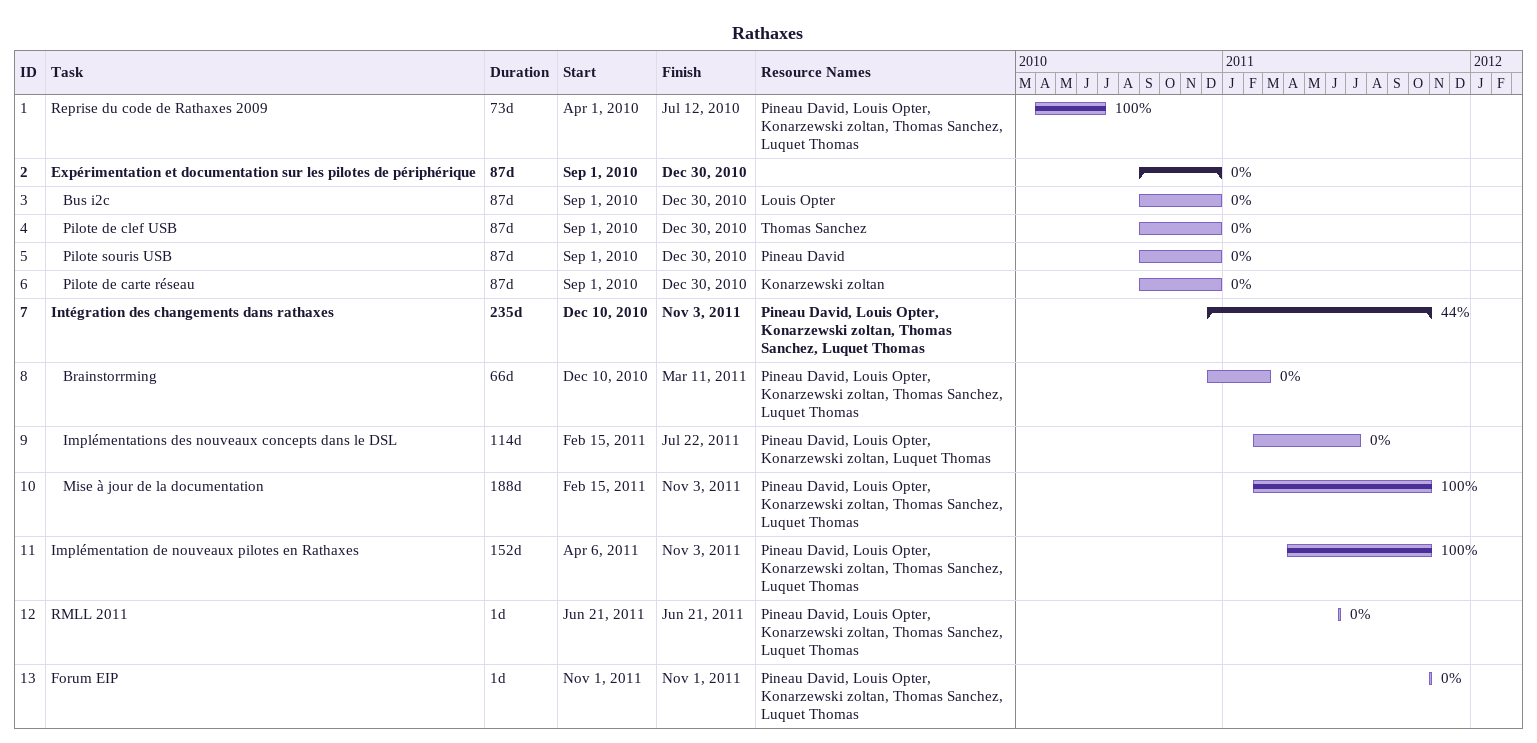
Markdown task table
Rathaxes

| ID | Level | Task | Duration | Start | Finish | Resources | % complete |
|---|---|---|---|---|---|---|---|
| 1 | 1 | Reprise du code de Rathaxes 2009 | 73d | 2010-04-01 | 2010-07-12 | Pineau David, Louis Opter, Konarzewski zoltan, Thomas Sanchez, Luquet Thomas | 100 |
| 2 | 1 | **Expérimentation et documentation sur les pilotes de périphérique** | 87d | 2010-09-01 | 2010-12-30 |  | 0 |
| 3 | 2 | Bus i2c | 87d | 2010-09-01 | 2010-12-30 | Louis Opter | 0 |
| 4 | 2 | Pilote de clef USB | 87d | 2010-09-01 | 2010-12-30 | Thomas Sanchez | 0 |
| 5 | 2 | Pilote souris USB | 87d | 2010-09-01 | 2010-12-30 | Pineau David | 0 |
| 6 | 2 | Pilote de carte réseau | 87d | 2010-09-01 | 2010-12-30 | Konarzewski zoltan | 0 |
| 7 | 1 | **Intégration des changements dans rathaxes** | 235d | 2010-12-10 | 2011-11-03 | Pineau David, Louis Opter, Konarzewski zoltan, Thomas Sanchez, Luquet Thomas | 44 |
| 8 | 2 | Brainstorrming | 66d | 2010-12-10 | 2011-03-11 | Pineau David, Louis Opter, Konarzewski zoltan, Thomas Sanchez, Luquet Thomas | 0 |
| 9 | 2 | Implémentations des nouveaux concepts dans le DSL | 114d | 2011-02-15 | 2011-07-22 | Pineau David, Louis Opter, Konarzewski zoltan, Luquet Thomas | 0 |
| 10 | 2 | Mise à jour de la documentation | 188d | 2011-02-15 | 2011-11-03 | Pineau David, Louis Opter, Konarzewski zoltan, Thomas Sanchez, Luquet Thomas | 100 |
| 11 | 1 | Implémentation de nouveaux pilotes en Rathaxes | 152d | 2011-04-06 | 2011-11-03 | Pineau David, Louis Opter, Konarzewski zoltan, Thomas Sanchez, Luquet Thomas | 100 |
| 12 | 1 | RMLL 2011 | 1d | 2011-06-21 | 2011-06-21 | Pineau David, Louis Opter, Konarzewski zoltan, Thomas Sanchez, Luquet Thomas | 0 |
| 13 | 1 | Forum EIP | 1d | 2011-11-01 | 2011-11-01 | Pineau David, Louis Opter, Konarzewski zoltan, Thomas Sanchez, Luquet Thomas | 0 |
